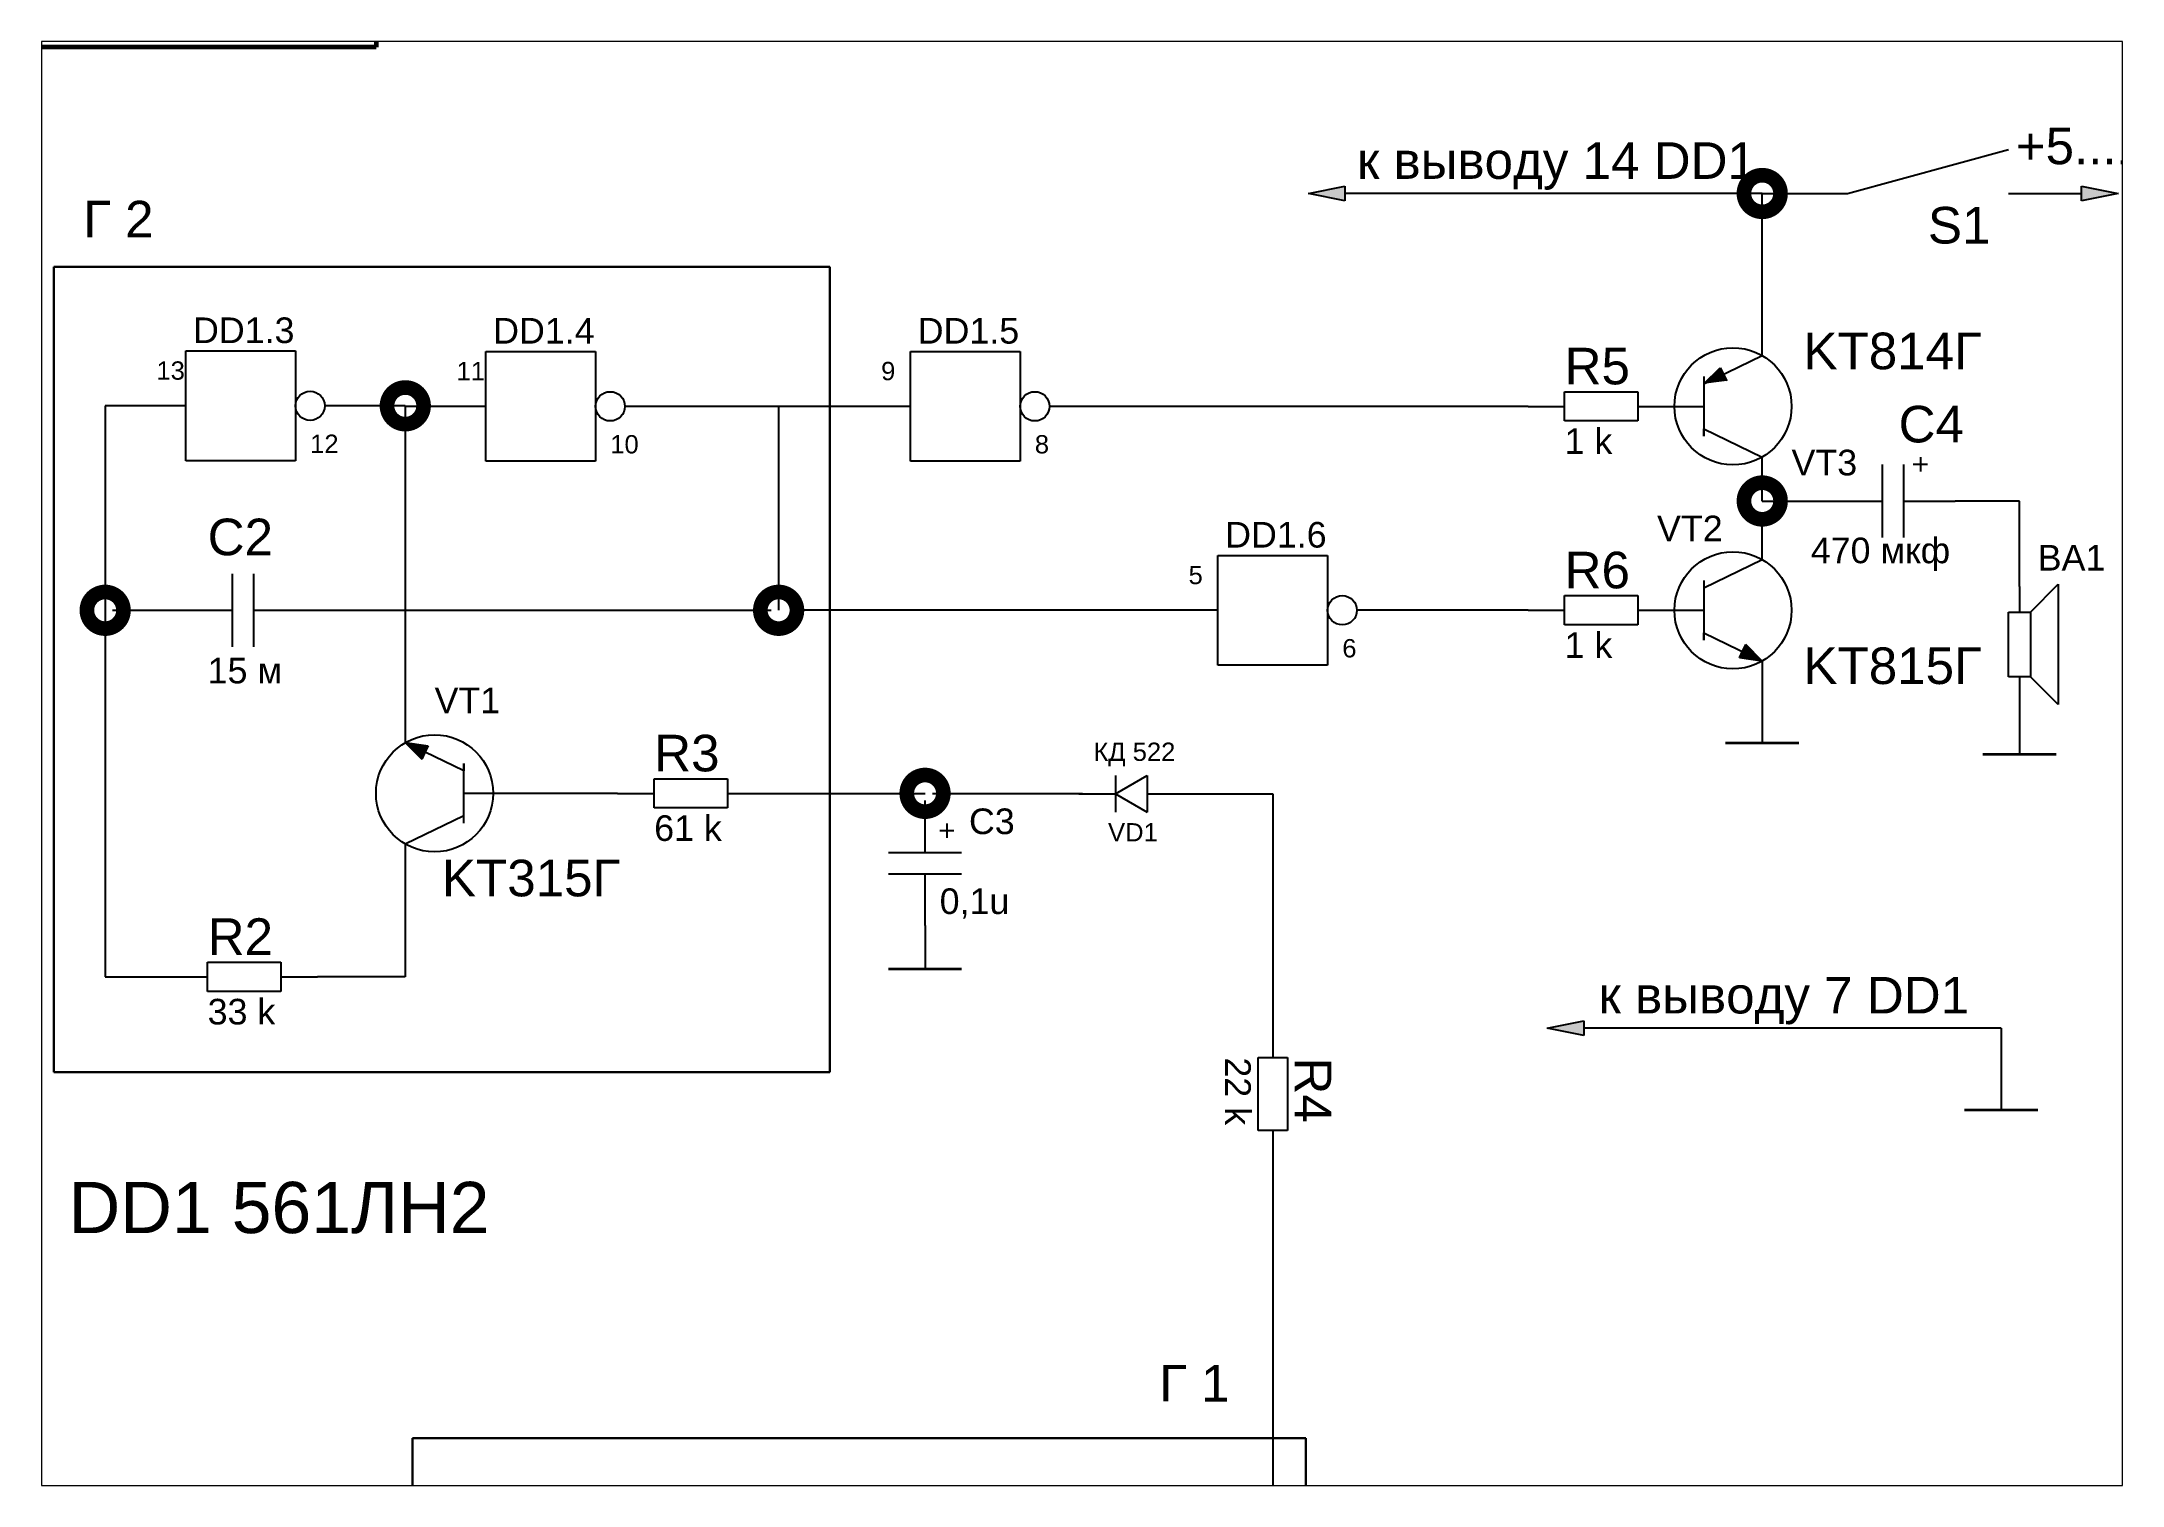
# Paper-space layout 'Лист2' of a CAD drawing. Header units: millimetres. Extents: x -17 to 275, y -3 to 200.
# The model-space entities are those that its viewports show. They can reach past a viewport. Long polylines and large blocks are cut down to what shows.
import ezdxf
from ezdxf.enums import TextEntityAlignment as Align

# ---------------------------------------------------------------- set-up
doc = ezdxf.new("R2010")
doc.units = ezdxf.units.MM
doc.layers.add('111111', color=7, linetype='Continuous', lineweight=35)
doc.layers.add('Слой1', color=5, linetype='Continuous', lineweight=30)
for name, color, linetype in [('Контур', 7, 'Continuous'), ('Надписи', 7, 'Continuous'), ('форматка', 7, 'Continuous')]:
    doc.layers.add(name, color=color, linetype=linetype)
doc.styles.add('GOST-2.304_Type-B', font='GOST Common.ttf')
doc.styles.get("Standard").update_dxf_attribs({"font": 'arial.ttf'})

# ---------------------------------------------------------------- blocks, each defined once
blk = doc.blocks.new('ACAD_SPDS_TB_08')
at = {"linetype": 'Continuous', "lineweight": 60}
for p, q in [((0, 0), (0, -14)), ((70, 0), (0, 0)), ((70, 0), (70, -14)), ((70, -14), (0, -14))]:
    blk.add_line(p, q, dxfattribs=at)
at = {"style": 'GOST-2.304_Type-B', "flags": 8}
blk.add_attdef('ОБОЗНАЧЕНИЕ_ДОКУМЕНТА', text='', height=5, dxfattribs=at).set_placement((35, -7), align=Align.MIDDLE_CENTER)
at = {"style": 'GOST-2.304_Type-B', "flags": 1}
blk.add_attdef('ИДЕНТИФИКАТОР_НАДПИСИ', (-0.4, -20.95), '', height=2.5, dxfattribs=at)
blk = doc.blocks.new('пресечение')
at = {"layer": 'Контур', "const_width": 5}
blk.add_lwpolyline([(-1, 0, 1), (1, 0, 1), (-1, 0, 1)], format="xyb", dxfattribs=at)
blk = doc.blocks.new('резистор')
at = {"layer": 'Контур'}
for p, q in [((0, 0), (5, 0)), ((5, 2), (15, 2)), ((5, -2), (5, 2)), ((15, 2), (15, -2)), ((15, 0), (20, 0)), ((15, -2), (5, -2))]:
    blk.add_line(p, q, dxfattribs=at)
blk = doc.blocks.new('диод')
for p, q in [((5.67, 0), (0, 0)), ((10, 0), (5.67, 2.5)), ((5.67, -2.5), (5.67, 2.5)), ((10, 0), (5.67, -2.5)), ((10, -2.5), (10, 2.5)), ((15, 0), (10, 0))]:
    blk.add_line(p, q)

msp = doc.modelspace()

# ---------------------------------------------------------------- hatches: boundary and pattern name
h = msp.add_hatch(color=256)
h.dxf.hatch_style = 1
h.paths.add_polyline_path([(201.37, 319), (201.37, 321), (196.37, 320)])
h = msp.add_hatch(color=256)
h.dxf.hatch_style = 1
h.paths.add_polyline_path([(302, 321), (302, 319), (307, 320)])
h = msp.add_hatch(color=256)
h.dxf.hatch_style = 1
h.paths.add_polyline_path([(253.51, 294.41), (253.08, 295.31), (252.64, 296.21), (250.37, 294.01)])
h = msp.add_hatch(color=256)
h.dxf.hatch_style = 1
h.paths.add_polyline_path([(256.14, 258.38), (255.69, 257.49), (255.24, 256.59), (258.37, 256.14)])
h = msp.add_hatch(color=256)
h.dxf.hatch_style = 1
h.paths.add_polyline_path([(75.24, 242.76), (75.68, 243.66), (76.13, 244.55), (73, 245)])
h = msp.add_hatch(color=256)
h.dxf.hatch_style = 1
h.paths.add_polyline_path([(234, 205), (234, 207), (229, 206)])

# ---------------------------------------------------------------- linework, layer by layer
for p, q in [((270, 320), (292, 326)), ((196.37, 320), (201.37, 321)), ((201.37, 319), (196.37, 320)), ((201.37, 321), (201.37, 319)), ((258.37, 320), (201.37, 320)), ((258.37, 297.86), (258.37, 320)), ((258.37, 320), (270, 320)), ((292, 320), (302, 320)), ((302, 319), (302, 321)), ((302, 321), (307, 320)), ((307, 320), (302, 319)), ((43, 283.5), (43, 298.5)), ((43, 298.5), (58, 298.5)), ((58, 298.5), (58, 283.5)), ((84, 283.43), (84, 298.43)), ((84, 298.43), (99, 298.43)), ((99, 298.43), (99, 283.43)), ((142, 283.43), (142, 298.43)), ((142, 298.43), (157, 298.43)), ((157, 298.43), (157, 283.43)), ((250.37, 294.01), (258.37, 297.86)), ((250.37, 294.01), (252.64, 296.21)), ((252.64, 296.21), (253.08, 295.31)), ((250.37, 295.01), (250.37, 286.85)), ((250.37, 295.01), (250.37, 294.01)), ((253.08, 295.31), (253.51, 294.41)), ((43, 291), (32, 291)), ((32, 291), (32, 263.07)), ((73, 291), (62, 291)), ((73, 291), (73, 245)), ((84, 290.93), (73, 290.93)), ((124, 290.93), (103, 290.93)), ((142, 290.93), (124, 290.93)), ((124, 290.93), (124, 263.07)), ((226.37, 290.93), (161, 290.93)), ((246.37, 290.93), (250.37, 290.93)), ((250.37, 286.85), (250.37, 287.85)), ((250.37, 287.85), (258.37, 284)), ((58, 283.5), (43, 283.5)), ((99, 283.43), (84, 283.43)), ((157, 283.43), (142, 283.43)), ((258.37, 278), (258.37, 284)), ((274.75, 283), (274.75, 273)), ((277.65, 283), (277.65, 273)), ((280.94, 283), (279, 283)), ((279.97, 283.97), (279.97, 282.03)), ((258.37, 278), (274.75, 278)), ((258.37, 270), (258.37, 276)), ((277.65, 278), (284.73, 278)), ((293.51, 278), (284.73, 278)), ((293.51, 266.34), (293.51, 278)), ((184, 255.57), (184, 270.57)), ((184, 270.57), (199, 270.57)), ((199, 270.57), (199, 255.57)), ((49.37, 268.07), (49.37, 258.07)), ((52.27, 268.07), (52.27, 258.07)), ((250.37, 266.15), (258.37, 270)), ((250.37, 267.15), (250.37, 258.99)), ((250.37, 267.15), (250.37, 266.15)), ((293.51, 266.34), (293.51, 262.82)), ((295.02, 262.82), (298.81, 266.62)), ((298.81, 266.62), (298.81, 250.19)), ((32, 263.07), (32, 213)), ((33, 263.07), (49.37, 263.07)), ((52.27, 263.07), (59.36, 263.07)), ((59.36, 263.07), (123, 263.07)), ((184, 263.07), (126, 263.07)), ((226.37, 263.07), (203, 263.07)), ((246.37, 263.07), (250.37, 263.07)), ((292, 262.82), (295.02, 262.82)), ((292, 254), (292, 262.82)), ((295.02, 262.82), (295.02, 254)), ((250.37, 258.99), (250.37, 259.99)), ((250.37, 259.99), (258.37, 256.14)), ((255.24, 256.59), (255.69, 257.49)), ((258.37, 256.14), (255.24, 256.59)), ((255.69, 257.49), (256.14, 258.38)), ((258.37, 256.14), (256.14, 258.38)), ((258.37, 256.14), (258.37, 244.98)), ((199, 255.57), (184, 255.57)), ((295.02, 254), (292, 254)), ((293.51, 254), (293.51, 243.41)), ((298.81, 250.19), (295.02, 254)), ((81, 241.15), (73, 245)), ((73, 245), (75.24, 242.76)), ((73, 245), (76.13, 244.55)), ((76.13, 244.55), (75.68, 243.66)), ((75.68, 243.66), (75.24, 242.76)), ((81, 233.99), (81, 242.15)), ((81, 242.15), (81, 241.15)), ((85, 238.07), (81, 238.07)), ((102, 238.07), (85, 238.07)), ((122, 238.07), (144, 238.07)), ((144, 229.99), (144, 237.07)), ((165.49, 238), (145, 238)), ((165.49, 238), (161.16, 238)), ((180, 238), (191.5, 238)), ((191.5, 238), (191.5, 207)), ((81, 234.99), (73, 231.14)), ((81, 233.99), (81, 234.99)), ((146.97, 233.94), (146.97, 232)), ((73, 231.14), (73, 213)), ((147.94, 232.97), (146, 232.97)), ((139, 229.99), (149, 229.99)), ((139, 227.09), (149, 227.09)), ((144, 220), (144, 227.09)), ((144, 220), (144, 214.09)), ((32, 213), (41, 213)), ((73, 213), (61, 213)), ((229, 206), (234, 207)), ((234, 205), (229, 206)), ((234, 207), (234, 205)), ((291, 206), (234, 206)), ((291, 206), (291, 194.83)), ((191.5, 187), (191.5, 129))]:
    msp.add_line(p, q)
for centre, radius in [((254.37, 290.93), 8), ((60, 291), 2), ((101, 290.93), 2), ((159, 290.93), 2), ((254.37, 263.07), 8), ((201, 263.07), 2), ((77, 238.07), 8)]:
    msp.add_circle(centre, radius)
at = {"layer": '111111'}
for p, q in [((253.37, 244.98), (263.37, 244.98)), ((288.51, 243.41), (298.51, 243.41)), ((139, 214.09), (149, 214.09)), ((286, 194.83), (296, 194.83))]:
    msp.add_line(p, q, dxfattribs=at)
at = {"layer": 'Слой1'}
for p, q in [((131, 310), (25, 310)), ((25, 310), (25, 200)), ((131, 263.07), (131, 310)), ((131, 200), (131, 263.07)), ((25, 200), (131, 200)), ((74, 84), (74, 150)), ((74, 150), (196, 150)), ((196, 150), (196, 84))]:
    msp.add_line(p, q, dxfattribs=at)

# ---------------------------------------------------------------- block references
at = {"layer": 'Контур'}
for name, p in [('пресечение', (258.37, 320)), ('пресечение', (73, 291)), ('резистор', (226.37, 290.93)), ('пресечение', (258.37, 278)), ('пресечение', (32, 263.07)), ('пресечение', (124, 263.07)), ('резистор', (226.37, 263.07)), ('резистор', (102, 238.07)), ('пресечение', (144, 238.07)), ('резистор', (41, 213))]:
    msp.add_blockref(name, p, dxfattribs=at)
for name, p, rotation in [('диод', (180, 238), 180), ('резистор', (191.5, 207), 270)]:
    msp.add_blockref(name, p, dxfattribs=dict(at, rotation=rotation))
at = {"layer": 'форматка'}
ref = msp.add_blockref('ACAD_SPDS_TB_08', (-1, 354), dxfattribs=at)
ref.add_attrib('ОБОЗНАЧЕНИЕ_ДОКУМЕНТА', 'ИКГ.ЭЗ.09.04.00 - 22', dxfattribs={"layer": '0', "height": 5, "style": 'GOST-2.304_Type-B', "text_generation_flag": 6}).set_placement((34, 347), align=Align.MIDDLE_CENTER)

# ---------------------------------------------------------------- texts
at = {"attachment_point": 1}
for s, width, insert, char_height in [('к выводу 14 DD1', 72, (203, 327), 5), ('+5...15В', 21, (293, 329), 5), ('Г 2', 49, (29, 319), 5), ('S1', 7, (281, 318.17), 5), ('DD1.3', 27, (44, 303.07), 3.5), ('DD1.4', 27, (85, 303), 3.5), ('DD1.5', 27, (143, 303), 3.5), ('R5', 8, (231.37, 298.93), 5), ('KT814Г', 19, (264, 301), 5), ('13', 7, (39, 297.07), 2.5), ('11', 7, (80, 297), 2.5), ('9', 7, (138, 297), 2.5), ('С4', 10, (277, 291), 5), ('12', 10, (60, 287.07), 2.5), ('1 k', 12, (231.37, 287.93), 3.5), ('10', 10, (101, 287), 2.5), ('8', 10, (159, 287), 2.5), ('VT3', 19, (262.37, 285), 3.5), ('VT2', 19, (244, 276), 3.5), ('С2', 10, (46, 275.59), 5), ('DD1.6', 27, (185, 275.14), 3.5), ('470 мкф', 22, (265, 273), 3.5), ('R6', 8, (231.37, 271.07), 5), ('BA1', 6, (296, 272), 3.5), ('5', 7, (180, 269.14), 2.5), ('6', 10, (201, 259.14), 2.5), ('1 k', 12, (231.37, 260.07), 3.5), ('15 м', 22, (46, 256.59), 3.5), ('KT815Г', 19, (264, 258), 5), ('VT1', 19, (77, 252.51), 3.5), ('R3', 8, (107, 246.07), 5), ('КД 522', 22, (167, 245), 2.5), ('С3', 6, (150, 236), 3.5), ('61 k', 12, (107, 235.07), 3.5), ('VD1', 17, (169, 234), 2.5), ('KT315Г', 19, (78, 229), 5), ('0,1u', 7, (146, 225.09), 3.5), ('R2', 8, (46, 221), 5), ('к выводу 7 DD1', 72, (236, 213), 5), ('33 k', 12, (46, 210), 3.5), ('DD1 561ЛН2', 119, (27, 185), 7), ('Г 1', 49, (176, 160), 5)]:
    msp.add_mtext_dynamic_manual_height_columns(s, width=width, gutter_width=25, heights=[0], dxfattribs=dict(at, insert=insert, char_height=char_height))
at = {"attachment_point": 1, "rotation": 270}
for s, width, insert, char_height in [('22 k', 12, (188.5, 202), 3.5), ('R4', 8, (199.5, 202), 5)]:
    msp.add_mtext_dynamic_manual_height_columns(s, width=width, gutter_width=25, heights=[0], dxfattribs=dict(at, insert=insert, char_height=char_height))

psp = doc.layouts.new('Лист2')

# ---------------------------------------------------------------- viewports
at = {"layer": 'Надписи'}
psp.add_viewport(center=(129.04, 98.25), size=(292.2, 202.7177), view_center_point=(165.44, 242.15), view_height=197.2015, dxfattribs=at)

doc.saveas('drawing.dxf')
